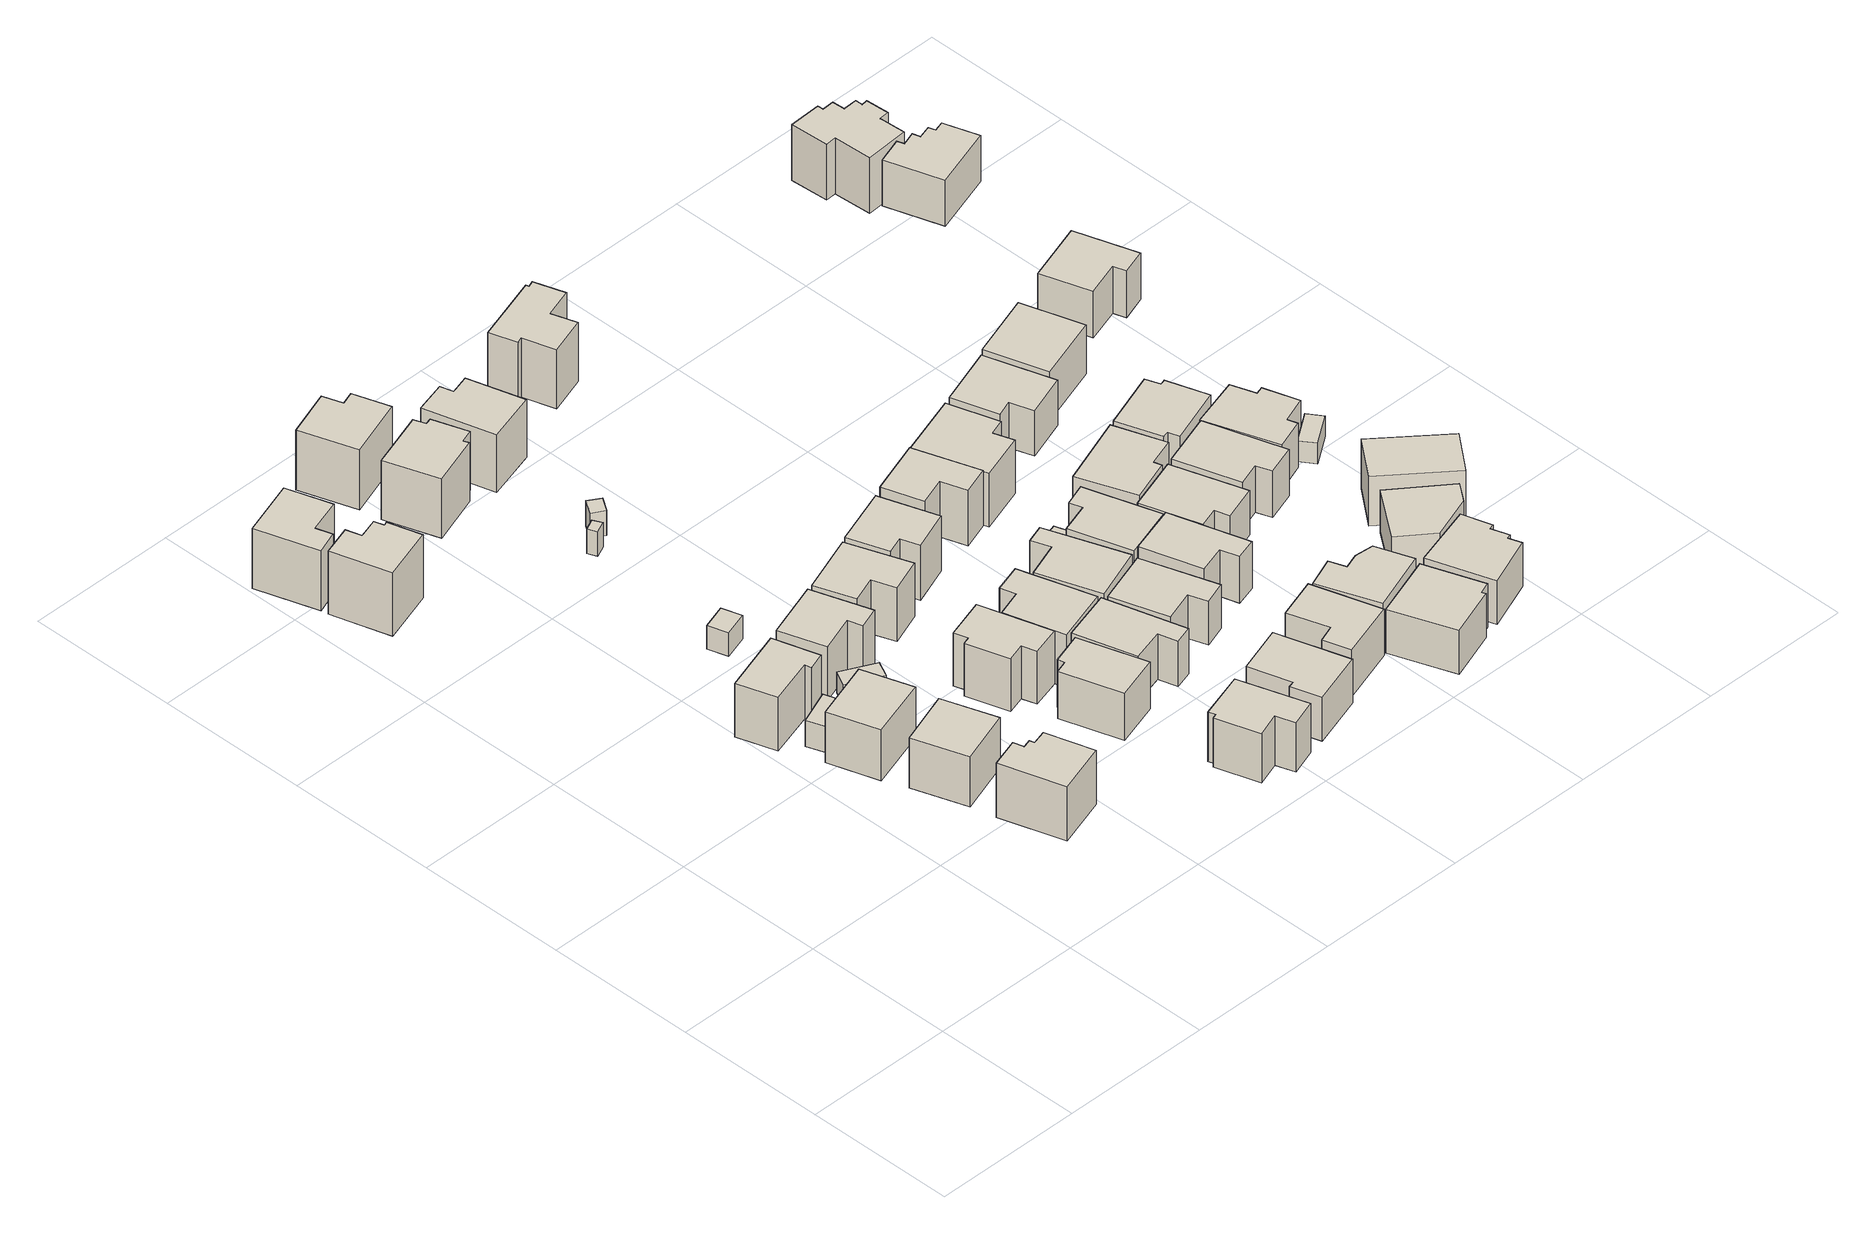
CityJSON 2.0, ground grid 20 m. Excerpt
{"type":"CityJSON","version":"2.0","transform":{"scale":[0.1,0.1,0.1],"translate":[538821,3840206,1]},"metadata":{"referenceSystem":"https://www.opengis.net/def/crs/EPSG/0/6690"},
"CityObjects":{
"building1":{"type":"Building","attributes":{"class":"3001","measuredHeight":8.5,"BuildingDetailAttribute.specifiedBuildingCoverageRate":0.8,"BuildingDetailAttribute.surveyYear":2017,"BuildingTsunamiRiskAttribute.description":"1","BuildingTsunamiRiskAttribute.rank":"2","BuildingTsunamiRiskAttribute.depth":0.81,"BuildingHighTideRiskAttribute.description":"1","BuildingHighTideRiskAttribute.rank":"3","BuildingHighTideRiskAttribute.depth":3.59,"BuildingIDAttribute.prefecture":"27","BuildingIDAttribute.city":"27113"},"geometry":[{"type":"Solid","lod":"1","boundaries":[[[[0,1,2,3,4,5]],[[4,6,7,5]],[[3,8,6,4]],[[2,9,8,3]],[[1,10,9,2]],[[0,11,10,1]],[[5,7,11,0]],[[6,8,9,10,11,7]]]]}]},
"building2":{"type":"Building","attributes":{"class":"3001","measuredHeight":9.1,"BuildingDetailAttribute.specifiedBuildingCoverageRate":0.8,"BuildingDetailAttribute.surveyYear":2017,"BuildingTsunamiRiskAttribute.description":"1","BuildingTsunamiRiskAttribute.rank":"2","BuildingTsunamiRiskAttribute.depth":1.08,"BuildingHighTideRiskAttribute.description":"1","BuildingHighTideRiskAttribute.rank":"3","BuildingHighTideRiskAttribute.depth":3.86,"BuildingIDAttribute.prefecture":"27","BuildingIDAttribute.city":"27113"},"geometry":[{"type":"Solid","lod":"1","boundaries":[[[[12,13,14,15,16,17,18,19]],[[18,20,21,19]],[[17,22,20,18]],[[16,23,22,17]],[[15,24,23,16]],[[14,25,24,15]],[[13,26,25,14]],[[12,27,26,13]],[[19,21,27,12]],[[20,22,23,24,25,26,27,21]]]]}]},
"building3":{"type":"Building","attributes":{"class":"3003","measuredHeight":3.7,"BuildingDetailAttribute.specifiedBuildingCoverageRate":0.8,"BuildingDetailAttribute.surveyYear":2017,"BuildingTsunamiRiskAttribute.description":"1","BuildingTsunamiRiskAttribute.rank":"1","BuildingTsunamiRiskAttribute.depth":0.1,"BuildingHighTideRiskAttribute.description":"1","BuildingHighTideRiskAttribute.rank":"2","BuildingHighTideRiskAttribute.depth":2.4,"BuildingIDAttribute.prefecture":"27","BuildingIDAttribute.city":"27113"},"geometry":[{"type":"Solid","lod":"1","boundaries":[[[[28,29,30,31]],[[30,32,33,31]],[[29,34,32,30]],[[28,35,34,29]],[[31,33,35,28]],[[32,34,35,33]]]]}]},
"building4":{"type":"Building","attributes":{"class":"3001","measuredHeight":7.7,"BuildingDetailAttribute.specifiedBuildingCoverageRate":0.8,"BuildingDetailAttribute.surveyYear":2017,"BuildingTsunamiRiskAttribute.description":"1","BuildingTsunamiRiskAttribute.rank":"1","BuildingTsunamiRiskAttribute.depth":0.29,"BuildingHighTideRiskAttribute.description":"1","BuildingHighTideRiskAttribute.rank":"3","BuildingHighTideRiskAttribute.depth":3.07,"BuildingIDAttribute.prefecture":"27","BuildingIDAttribute.city":"27113"},"geometry":[{"type":"Solid","lod":"1","boundaries":[[[[36,37,38,39,40,41]],[[40,42,43,41]],[[39,44,42,40]],[[38,45,44,39]],[[37,46,45,38]],[[36,47,46,37]],[[41,43,47,36]],[[42,44,45,46,47,43]]]]}]},
"building5":{"type":"Building","attributes":{"class":"3001","measuredHeight":7.9,"BuildingDetailAttribute.specifiedBuildingCoverageRate":0.8,"BuildingDetailAttribute.surveyYear":2017,"BuildingTsunamiRiskAttribute.description":"1","BuildingTsunamiRiskAttribute.rank":"1","BuildingTsunamiRiskAttribute.depth":0.04,"BuildingHighTideRiskAttribute.description":"1","BuildingHighTideRiskAttribute.rank":"2","BuildingHighTideRiskAttribute.depth":2.84,"BuildingIDAttribute.prefecture":"27","BuildingIDAttribute.city":"27113"},"geometry":[{"type":"Solid","lod":"1","boundaries":[[[[48,49,50,51,52,53,54,55]],[[54,56,57,55]],[[53,58,56,54]],[[52,59,58,53]],[[51,60,59,52]],[[50,61,60,51]],[[49,62,61,50]],[[48,63,62,49]],[[55,57,63,48]],[[56,58,59,60,61,62,63,57]]]]}]},
"building6":{"type":"Building","attributes":{"class":"3001","measuredHeight":7.4,"BuildingDetailAttribute.specifiedBuildingCoverageRate":0.8,"BuildingDetailAttribute.surveyYear":2017,"BuildingTsunamiRiskAttribute.description":"1","BuildingTsunamiRiskAttribute.rank":"1","BuildingTsunamiRiskAttribute.depth":0.1,"BuildingHighTideRiskAttribute.description":"1","BuildingHighTideRiskAttribute.rank":"2","BuildingHighTideRiskAttribute.depth":2.4,"BuildingIDAttribute.prefecture":"27","BuildingIDAttribute.city":"27113"},"geometry":[{"type":"Solid","lod":"1","boundaries":[[[[64,65,66,67]],[[66,68,69,67]],[[65,70,68,66]],[[64,71,70,65]],[[67,69,71,64]],[[68,70,71,69]]]]}]},
"building7":{"type":"Building","attributes":{"class":"3001","measuredHeight":7.2,"BuildingDetailAttribute.specifiedBuildingCoverageRate":0.8,"BuildingDetailAttribute.surveyYear":2017,"BuildingTsunamiRiskAttribute.description":"1","BuildingTsunamiRiskAttribute.rank":"1","BuildingTsunamiRiskAttribute.depth":0.04,"BuildingHighTideRiskAttribute.description":"1","BuildingHighTideRiskAttribute.rank":"2","BuildingHighTideRiskAttribute.depth":2.35,"BuildingIDAttribute.prefecture":"27","BuildingIDAttribute.city":"27113"},"geometry":[{"type":"Solid","lod":"1","boundaries":[[[[72,73,74,75]],[[74,76,77,75]],[[73,78,76,74]],[[72,79,78,73]],[[75,77,79,72]],[[76,78,79,77]]]]}]},
"building8":{"type":"Building","attributes":{"class":"3003","BuildingDetailAttribute.specifiedBuildingCoverageRate":0.8,"BuildingDetailAttribute.surveyYear":2017,"BuildingHighTideRiskAttribute.description":"1","BuildingHighTideRiskAttribute.rank":"2","BuildingHighTideRiskAttribute.depth":2.4,"BuildingIDAttribute.prefecture":"27","BuildingIDAttribute.city":"27113"},"geometry":[{"type":"Solid","lod":"1","boundaries":[[[[80,81,82,83]],[[82,84,85,83]],[[81,86,84,82]],[[80,87,86,81]],[[83,85,87,80]],[[84,86,87,85]]]]}]},
"building9":{"type":"Building","attributes":{"class":"3001","measuredHeight":3.4,"BuildingDetailAttribute.specifiedBuildingCoverageRate":0.8,"BuildingDetailAttribute.surveyYear":2017,"BuildingTsunamiRiskAttribute.description":"1","BuildingTsunamiRiskAttribute.rank":"1","BuildingTsunamiRiskAttribute.depth":0.37,"BuildingHighTideRiskAttribute.description":"1","BuildingHighTideRiskAttribute.rank":"3","BuildingHighTideRiskAttribute.depth":3.14,"BuildingIDAttribute.prefecture":"27","BuildingIDAttribute.city":"27113"},"geometry":[{"type":"Solid","lod":"1","boundaries":[[[[88,89,90,91]],[[90,92,93,91]],[[89,94,92,90]],[[88,95,94,89]],[[91,93,95,88]],[[92,94,95,93]]]]}]},
"building10":{"type":"Building","attributes":{"class":"3001","measuredHeight":7.7,"BuildingDetailAttribute.specifiedBuildingCoverageRate":0.8,"BuildingDetailAttribute.surveyYear":2017,"BuildingHighTideRiskAttribute.description":"1","BuildingHighTideRiskAttribute.rank":"2","BuildingHighTideRiskAttribute.depth":2.75,"BuildingIDAttribute.prefecture":"27","BuildingIDAttribute.city":"27113"},"geometry":[{"type":"Solid","lod":"1","boundaries":[[[[96,97,98,99,100,101]],[[100,102,103,101]],[[99,104,102,100]],[[98,105,104,99]],[[97,106,105,98]],[[96,107,106,97]],[[101,103,107,96]],[[102,104,105,106,107,103]]]]}]},
"building11":{"type":"Building","attributes":{"class":"3001","measuredHeight":8.5,"BuildingDetailAttribute.specifiedBuildingCoverageRate":0.8,"BuildingDetailAttribute.surveyYear":2017,"BuildingTsunamiRiskAttribute.description":"1","BuildingTsunamiRiskAttribute.rank":"1","BuildingTsunamiRiskAttribute.depth":0.48,"BuildingHighTideRiskAttribute.description":"1","BuildingHighTideRiskAttribute.rank":"3","BuildingHighTideRiskAttribute.depth":3.25,"BuildingIDAttribute.prefecture":"27","BuildingIDAttribute.city":"27113"},"geometry":[{"type":"Solid","lod":"1","boundaries":[[[[108,109,110,111,112,113,114,115]],[[114,116,117,115]],[[113,118,116,114]],[[112,119,118,113]],[[111,120,119,112]],[[110,121,120,111]],[[109,122,121,110]],[[108,123,122,109]],[[115,117,123,108]],[[116,118,119,120,121,122,123,117]]]]}]},
"building12":{"type":"Building","attributes":{"class":"3001","measuredHeight":8.6,"BuildingDetailAttribute.specifiedBuildingCoverageRate":0.8,"BuildingDetailAttribute.surveyYear":2017,"BuildingTsunamiRiskAttribute.description":"1","BuildingTsunamiRiskAttribute.rank":"2","BuildingTsunamiRiskAttribute.depth":0.52,"BuildingHighTideRiskAttribute.description":"1","BuildingHighTideRiskAttribute.rank":"3","BuildingHighTideRiskAttribute.depth":3.29,"BuildingIDAttribute.prefecture":"27","BuildingIDAttribute.city":"27113"},"geometry":[{"type":"Solid","lod":"1","boundaries":[[[[124,125,126,127,128,129]],[[128,130,131,129]],[[127,132,130,128]],[[126,133,132,127]],[[125,134,133,126]],[[124,135,134,125]],[[129,131,135,124]],[[130,132,133,134,135,131]]]]}]},
"building13":{"type":"Building","attributes":{"class":"3001","measuredHeight":7.6,"BuildingDetailAttribute.specifiedBuildingCoverageRate":0.8,"BuildingDetailAttribute.surveyYear":2017,"BuildingHighTideRiskAttribute.description":"1","BuildingHighTideRiskAttribute.rank":"2","BuildingHighTideRiskAttribute.depth":2.69,"BuildingIDAttribute.prefecture":"27","BuildingIDAttribute.city":"27113"},"geometry":[{"type":"Solid","lod":"1","boundaries":[[[[136,137,138,139,140,141,142,143]],[[142,144,145,143]],[[141,146,144,142]],[[140,147,146,141]],[[139,148,147,140]],[[138,149,148,139]],[[137,150,149,138]],[[136,151,150,137]],[[143,145,151,136]],[[144,146,147,148,149,150,151,145]]]]}]},
"building14":{"type":"Building","attributes":{"class":"3001","measuredHeight":3.5,"BuildingDetailAttribute.specifiedBuildingCoverageRate":0.8,"BuildingDetailAttribute.surveyYear":2017,"BuildingTsunamiRiskAttribute.description":"1","BuildingTsunamiRiskAttribute.rank":"2","BuildingTsunamiRiskAttribute.depth":0.75,"BuildingHighTideRiskAttribute.description":"1","BuildingHighTideRiskAttribute.rank":"3","BuildingHighTideRiskAttribute.depth":3.52,"BuildingIDAttribute.prefecture":"27","BuildingIDAttribute.city":"27113"},"geometry":[{"type":"Solid","lod":"1","boundaries":[[[[152,153,154,155]],[[154,156,157,155]],[[153,158,156,154]],[[152,159,158,153]],[[155,157,159,152]],[[156,158,159,157]]]]}]},
"building15":{"type":"Building","attributes":{"class":"3001","measuredHeight":6.8,"BuildingDetailAttribute.specifiedBuildingCoverageRate":0.8,"BuildingDetailAttribute.surveyYear":2017,"BuildingTsunamiRiskAttribute.description":"1","BuildingTsunamiRiskAttribute.rank":"1","BuildingTsunamiRiskAttribute.depth":0.03,"BuildingHighTideRiskAttribute.description":"1","BuildingHighTideRiskAttribute.rank":"2","BuildingHighTideRiskAttribute.depth":2.84,"BuildingIDAttribute.prefecture":"27","BuildingIDAttribute.city":"27113"},"geometry":[{"type":"Solid","lod":"1","boundaries":[[[[160,161,162,163,164,165]],[[164,166,167,165]],[[163,168,166,164]],[[162,169,168,163]],[[161,170,169,162]],[[160,171,170,161]],[[165,167,171,160]],[[166,168,169,170,171,167]]]]}]},
"building16":{"type":"Building","attributes":{"class":"3001","measuredHeight":7.1,"BuildingDetailAttribute.specifiedBuildingCoverageRate":0.8,"BuildingDetailAttribute.surveyYear":2017,"BuildingTsunamiRiskAttribute.description":"1","BuildingTsunamiRiskAttribute.rank":"1","BuildingTsunamiRiskAttribute.depth":0.45,"BuildingHighTideRiskAttribute.description":"1","BuildingHighTideRiskAttribute.rank":"3","BuildingHighTideRiskAttribute.depth":3.26,"BuildingIDAttribute.prefecture":"27","BuildingIDAttribute.city":"27113"},"geometry":[{"type":"Solid","lod":"1","boundaries":[[[[172,173,174,175,176,177,178,179]],[[178,180,181,179]],[[177,182,180,178]],[[176,183,182,177]],[[175,184,183,176]],[[174,185,184,175]],[[173,186,185,174]],[[172,187,186,173]],[[179,181,187,172]],[[180,182,183,184,185,186,187,181]]]]}]},
"building17":{"type":"Building","attributes":{"class":"3001","measuredHeight":7.7,"BuildingDetailAttribute.specifiedBuildingCoverageRate":0.8,"BuildingDetailAttribute.surveyYear":2017,"BuildingTsunamiRiskAttribute.description":"1","BuildingTsunamiRiskAttribute.rank":"1","BuildingTsunamiRiskAttribute.depth":0.19,"BuildingHighTideRiskAttribute.description":"1","BuildingHighTideRiskAttribute.rank":"2","BuildingHighTideRiskAttribute.depth":2.67,"BuildingIDAttribute.prefecture":"27","BuildingIDAttribute.city":"27113"},"geometry":[{"type":"Solid","lod":"1","boundaries":[[[[188,189,190,191,192,193]],[[192,194,195,193]],[[191,196,194,192]],[[190,197,196,191]],[[189,198,197,190]],[[188,199,198,189]],[[193,195,199,188]],[[194,196,197,198,199,195]]]]}]},
"building18":{"type":"Building","attributes":{"class":"3001","measuredHeight":3.6,"BuildingDetailAttribute.specifiedBuildingCoverageRate":0.8,"BuildingDetailAttribute.surveyYear":2017,"BuildingTsunamiRiskAttribute.description":"1","BuildingTsunamiRiskAttribute.rank":"1","BuildingTsunamiRiskAttribute.depth":0.44,"BuildingHighTideRiskAttribute.description":"1","BuildingHighTideRiskAttribute.rank":"3","BuildingHighTideRiskAttribute.depth":3.21,"BuildingIDAttribute.prefecture":"27","BuildingIDAttribute.city":"27113"},"geometry":[{"type":"Solid","lod":"1","boundaries":[[[[200,201,202,203]],[[202,204,205,203]],[[201,206,204,202]],[[200,207,206,201]],[[203,205,207,200]],[[204,206,207,205]]]]}]},
"building19":{"type":"Building","attributes":{"class":"3001","measuredHeight":8.3,"BuildingDetailAttribute.specifiedBuildingCoverageRate":0.8,"BuildingDetailAttribute.surveyYear":2017,"BuildingTsunamiRiskAttribute.description":"1","BuildingTsunamiRiskAttribute.rank":"1","BuildingTsunamiRiskAttribute.depth":0.12,"BuildingHighTideRiskAttribute.description":"1","BuildingHighTideRiskAttribute.rank":"2","BuildingHighTideRiskAttribute.depth":2.89,"BuildingIDAttribute.prefecture":"27","BuildingIDAttribute.city":"27113"},"geometry":[{"type":"Solid","lod":"1","boundaries":[[[[208,209,210,211,212,213]],[[212,214,215,213]],[[211,216,214,212]],[[210,217,216,211]],[[209,218,217,210]],[[208,219,218,209]],[[213,215,219,208]],[[214,216,217,218,219,215]]]]}]},
"building20":{"type":"Building","attributes":{"class":"3001","measuredHeight":7.6,"BuildingDetailAttribute.specifiedBuildingCoverageRate":0.8,"BuildingDetailAttribute.surveyYear":2017,"BuildingTsunamiRiskAttribute.description":"1","BuildingTsunamiRiskAttribute.rank":"1","BuildingTsunamiRiskAttribute.depth":0.34,"BuildingHighTideRiskAttribute.description":"1","BuildingHighTideRiskAttribute.rank":"2","BuildingHighTideRiskAttribute.depth":2.69,"BuildingIDAttribute.prefecture":"27","BuildingIDAttribute.city":"27113"},"geometry":[{"type":"Solid","lod":"1","boundaries":[[[[220,221,222,223,224,225]],[[224,226,227,225]],[[223,228,226,224]],[[222,229,228,223]],[[221,230,229,222]],[[220,231,230,221]],[[225,227,231,220]],[[226,228,229,230,231,227]]]]}]},
"building21":{"type":"Building","attributes":{"class":"3001","measuredHeight":6.6,"BuildingDetailAttribute.specifiedBuildingCoverageRate":0.8,"BuildingDetailAttribute.surveyYear":2017,"BuildingTsunamiRiskAttribute.description":"1","BuildingTsunamiRiskAttribute.rank":"1","BuildingTsunamiRiskAttribute.depth":0.34,"BuildingHighTideRiskAttribute.description":"1","BuildingHighTideRiskAttribute.rank":"3","BuildingHighTideRiskAttribute.depth":3.15,"BuildingIDAttribute.prefecture":"27","BuildingIDAttribute.city":"27113"},"geometry":[{"type":"Solid","lod":"1","boundaries":[[[[232,233,234,235,236,237]],[[236,238,239,237]],[[235,240,238,236]],[[234,241,240,235]],[[233,242,241,234]],[[232,243,242,233]],[[237,239,243,232]],[[238,240,241,242,243,239]]]]}]},
"building22":{"type":"Building","attributes":{"class":"3001","measuredHeight":8,"BuildingDetailAttribute.specifiedBuildingCoverageRate":0.8,"BuildingDetailAttribute.surveyYear":2017,"BuildingTsunamiRiskAttribute.description":"1","BuildingTsunamiRiskAttribute.rank":"1","BuildingTsunamiRiskAttribute.depth":0.42,"BuildingHighTideRiskAttribute.description":"1","BuildingHighTideRiskAttribute.rank":"3","BuildingHighTideRiskAttribute.depth":3.19,"BuildingIDAttribute.prefecture":"27","BuildingIDAttribute.city":"27113"},"geometry":[{"type":"Solid","lod":"1","boundaries":[[[[244,245,246,247,248,249]],[[248,250,251,249]],[[247,252,250,248]],[[246,253,252,247]],[[245,254,253,246]],[[244,255,254,245]],[[249,251,255,244]],[[250,252,253,254,255,251]]]]}]},
"building23":{"type":"Building","attributes":{"class":"3001","measuredHeight":6.4,"BuildingDetailAttribute.specifiedBuildingCoverageRate":0.8,"BuildingDetailAttribute.surveyYear":2017,"BuildingTsunamiRiskAttribute.description":"1","BuildingTsunamiRiskAttribute.rank":"1","BuildingTsunamiRiskAttribute.depth":0.48,"BuildingHighTideRiskAttribute.description":"1","BuildingHighTideRiskAttribute.rank":"3","BuildingHighTideRiskAttribute.depth":3.29,"BuildingIDAttribute.prefecture":"27","BuildingIDAttribute.city":"27113"},"geometry":[{"type":"Solid","lod":"1","boundaries":[[[[256,257,258,259,260,261]],[[260,262,263,261]],[[259,264,262,260]],[[258,265,264,259]],[[257,266,265,258]],[[256,267,266,257]],[[261,263,267,256]],[[262,264,265,266,267,263]]]]}]},
"building24":{"type":"Building","attributes":{"class":"3001","measuredHeight":6.7,"BuildingDetailAttribute.specifiedBuildingCoverageRate":0.8,"BuildingDetailAttribute.surveyYear":2017,"BuildingTsunamiRiskAttribute.description":"1","BuildingTsunamiRiskAttribute.rank":"1","BuildingTsunamiRiskAttribute.depth":0.39,"BuildingHighTideRiskAttribute.description":"1","BuildingHighTideRiskAttribute.rank":"3","BuildingHighTideRiskAttribute.depth":3.19,"BuildingIDAttribute.prefecture":"27","BuildingIDAttribute.city":"27113"},"geometry":[{"type":"Solid","lod":"1","boundaries":[[[[268,269,270,271,272,273]],[[272,274,275,273]],[[271,276,274,272]],[[270,277,276,271]],[[269,278,277,270]],[[268,279,278,269]],[[273,275,279,268]],[[274,276,277,278,279,275]]]]}]},
"building25":{"type":"Building","attributes":{"class":"3001","measuredHeight":6.3,"BuildingDetailAttribute.specifiedBuildingCoverageRate":0.8,"BuildingDetailAttribute.surveyYear":2017,"BuildingTsunamiRiskAttribute.description":"1","BuildingTsunamiRiskAttribute.rank":"1","BuildingTsunamiRiskAttribute.depth":0.34,"BuildingHighTideRiskAttribute.description":"1","BuildingHighTideRiskAttribute.rank":"3","BuildingHighTideRiskAttribute.depth":3.15,"BuildingIDAttribute.prefecture":"27","BuildingIDAttribute.city":"27113"},"geometry":[{"type":"Solid","lod":"1","boundaries":[[[[280,281,282,283,284,285]],[[284,286,287,285]],[[283,288,286,284]],[[282,289,288,283]],[[281,290,289,282]],[[280,291,290,281]],[[285,287,291,280]],[[286,288,289,290,291,287]]]]}]},
"building26":{"type":"Building","attributes":{"class":"3001","measuredHeight":8,"BuildingDetailAttribute.specifiedBuildingCoverageRate":0.8,"BuildingDetailAttribute.surveyYear":2017,"BuildingTsunamiRiskAttribute.description":"1","BuildingTsunamiRiskAttribute.rank":"1","BuildingTsunamiRiskAttribute.depth":0.39,"BuildingHighTideRiskAttribute.description":"1","BuildingHighTideRiskAttribute.rank":"3","BuildingHighTideRiskAttribute.depth":3.16,"BuildingIDAttribute.prefecture":"27","BuildingIDAttribute.city":"27113"},"geometry":[{"type":"Solid","lod":"1","boundaries":[[[[292,293,294,295,296,297]],[[296,298,299,297]],[[295,300,298,296]],[[294,301,300,295]],[[293,302,301,294]],[[292,303,302,293]],[[297,299,303,292]],[[298,300,301,302,303,299]]]]}]},
"building27":{"type":"Building","attributes":{"class":"3001","measuredHeight":6.6,"BuildingDetailAttribute.specifiedBuildingCoverageRate":0.8,"BuildingDetailAttribute.surveyYear":2017,"BuildingTsunamiRiskAttribute.description":"1","BuildingTsunamiRiskAttribute.rank":"1","BuildingTsunamiRiskAttribute.depth":0.31,"BuildingHighTideRiskAttribute.description":"1","BuildingHighTideRiskAttribute.rank":"3","BuildingHighTideRiskAttribute.depth":3.12,"BuildingIDAttribute.prefecture":"27","BuildingIDAttribute.city":"27113"},"geometry":[{"type":"Solid","lod":"1","boundaries":[[[[304,305,306,307,308,309]],[[308,310,311,309]],[[307,312,310,308]],[[306,313,312,307]],[[305,314,313,306]],[[304,315,314,305]],[[309,311,315,304]],[[310,312,313,314,315,311]]]]}]},
"building28":{"type":"Building","attributes":{"class":"3003","BuildingDetailAttribute.specifiedBuildingCoverageRate":0.8,"BuildingDetailAttribute.surveyYear":2017,"BuildingTsunamiRiskAttribute.description":"1","BuildingTsunamiRiskAttribute.rank":"1","BuildingTsunamiRiskAttribute.depth":0.39,"BuildingHighTideRiskAttribute.description":"1","BuildingHighTideRiskAttribute.rank":"3","BuildingHighTideRiskAttribute.depth":3.19,"BuildingIDAttribute.prefecture":"27","BuildingIDAttribute.city":"27113"},"geometry":[{"type":"Solid","lod":"1","boundaries":[[[[316,317,318,319]],[[318,320,321,319]],[[317,322,320,318]],[[316,323,322,317]],[[319,321,323,316]],[[320,322,323,321]]]]}]},
"building29":{"type":"Building","attributes":{"class":"3001","measuredHeight":8.4,"BuildingDetailAttribute.specifiedBuildingCoverageRate":0.8,"BuildingDetailAttribute.surveyYear":2017,"BuildingTsunamiRiskAttribute.description":"1","BuildingTsunamiRiskAttribute.rank":"1","BuildingTsunamiRiskAttribute.depth":0.35,"BuildingHighTideRiskAttribute.description":"1","BuildingHighTideRiskAttribute.rank":"3","BuildingHighTideRiskAttribute.depth":3.12,"BuildingIDAttribute.prefecture":"27","BuildingIDAttribute.city":"27113"},"geometry":[{"type":"Solid","lod":"1","boundaries":[[[[324,325,326,327,328,329,330,331,332,333]],[[332,334,335,333]],[[331,336,334,332]],[[330,337,336,331]],[[329,338,337,330]],[[328,339,338,329]],[[327,340,339,328]],[[326,341,340,327]],[[325,342,341,326]],[[324,343,342,325]],[[333,335,343,324]],[[334,336,337,338,339,340,341,342,343,335]]]]}]},
"building30":{"type":"Building","attributes":{"class":"3001","measuredHeight":6.4,"BuildingDetailAttribute.specifiedBuildingCoverageRate":0.8,"BuildingDetailAttribute.surveyYear":2017,"BuildingTsunamiRiskAttribute.description":"1","BuildingTsunamiRiskAttribute.rank":"1","BuildingTsunamiRiskAttribute.depth":0.17,"BuildingHighTideRiskAttribute.description":"1","BuildingHighTideRiskAttribute.rank":"2","BuildingHighTideRiskAttribute.depth":2.97,"BuildingIDAttribute.prefecture":"27","BuildingIDAttribute.city":"27113"},"geometry":[{"type":"Solid","lod":"1","boundaries":[[[[344,345,346,347,348,349]],[[348,350,351,349]],[[347,352,350,348]],[[346,353,352,347]],[[345,354,353,346]],[[344,355,354,345]],[[349,351,355,344]],[[350,352,353,354,355,351]]]]}]},
"building31":{"type":"Building","attributes":{"class":"3001","measuredHeight":6.7,"BuildingDetailAttribute.specifiedBuildingCoverageRate":0.8,"BuildingDetailAttribute.surveyYear":2017,"BuildingTsunamiRiskAttribute.description":"1","BuildingTsunamiRiskAttribute.rank":"1","BuildingTsunamiRiskAttribute.depth":0.2,"BuildingHighTideRiskAttribute.description":"1","BuildingHighTideRiskAttribute.rank":"3","BuildingHighTideRiskAttribute.depth":3.01,"BuildingIDAttribute.prefecture":"27","BuildingIDAttribute.city":"27113"},"geometry":[{"type":"Solid","lod":"1","boundaries":[[[[356,357,358,359,360,361]],[[360,362,363,361]],[[359,364,362,360]],[[358,365,364,359]],[[357,366,365,358]],[[356,367,366,357]],[[361,363,367,356]],[[362,364,365,366,367,363]]]]}]},
"building32":{"type":"Building","attributes":{"計測周辺長":36.77,"1/2500図郭":24,"区名":"西淀川区","町丁目名称":"中島１丁目","街区番号":18,"class":"3001","usage":"411","measuredHeight":7.6,"storeysAboveGround":2,"BuildingDetailAttribute.buildingRoofEdgeArea":77.96,"BuildingDetailAttribute.buildingStructureType":"601","BuildingDetailAttribute.buildingStructureOrgType":"1","BuildingDetailAttribute.detailedUsage":"1110","BuildingDetailAttribute.specifiedBuildingCoverageRate":0.8,"BuildingDetailAttribute.surveyYear":2017,"BuildingTsunamiRiskAttribute.description":"1","BuildingTsunamiRiskAttribute.rank":"1","BuildingTsunamiRiskAttribute.depth":0.2,"BuildingHighTideRiskAttribute.description":"1","BuildingHighTideRiskAttribute.rank":"2","BuildingHighTideRiskAttribute.depth":2.97,"BuildingIDAttribute.prefecture":"27","BuildingIDAttribute.city":"27113"},"geometry":[{"type":"Solid","lod":"1","boundaries":[[[[368,369,370,371,372,373]],[[372,374,375,373]],[[371,376,374,372]],[[370,377,376,371]],[[369,378,377,370]],[[368,379,378,369]],[[373,375,379,368]],[[374,376,377,378,379,375]]]]}]},
"building33":{"type":"Building","attributes":{"計測周辺長":33.22,"1/2500図郭":24,"区名":"西淀川区","町丁目名称":"中島１丁目","街区番号":18,"class":"3001","usage":"411","measuredHeight":6.8,"storeysAboveGround":2,"BuildingDetailAttribute.buildingRoofEdgeArea":61.31,"BuildingDetailAttribute.buildingStructureType":"601","BuildingDetailAttribute.buildingStructureOrgType":"1","BuildingDetailAttribute.detailedUsage":"1110","BuildingDetailAttribute.specifiedBuildingCoverageRate":0.8,"BuildingDetailAttribute.surveyYear":2017,"BuildingTsunamiRiskAttribute.description":"1","BuildingTsunamiRiskAttribute.rank":"1","BuildingTsunamiRiskAttribute.depth":0.16,"BuildingHighTideRiskAttribute.description":"1","BuildingHighTideRiskAttribute.rank":"2","BuildingHighTideRiskAttribute.depth":2.98,"BuildingIDAttribute.prefecture":"27","BuildingIDAttribute.city":"27113"},"geometry":[{"type":"Solid","lod":"1","boundaries":[[[[380,381,382,383,384,385,386]],[[385,387,388,386]],[[384,389,387,385]],[[383,390,389,384]],[[382,391,390,383]],[[381,392,391,382]],[[380,393,392,381]],[[386,388,393,380]],[[387,389,390,391,392,393,388]]]]}]},
"building34":{"type":"Building","attributes":{"計測周辺長":34.8,"1/2500図郭":24,"区名":"西淀川区","町丁目名称":"中島１丁目","街区番号":18,"class":"3001","usage":"411","measuredHeight":6.3,"storeysAboveGround":2,"BuildingDetailAttribute.buildingRoofEdgeArea":74.81,"BuildingDetailAttribute.buildingStructureType":"601","BuildingDetailAttribute.buildingStructureOrgType":"1","BuildingDetailAttribute.detailedUsage":"1110","BuildingDetailAttribute.specifiedBuildingCoverageRate":0.8,"BuildingDetailAttribute.surveyYear":2017,"BuildingTsunamiRiskAttribute.description":"1","BuildingTsunamiRiskAttribute.rank":"1","BuildingTsunamiRiskAttribute.depth":0.16,"BuildingHighTideRiskAttribute.description":"1","BuildingHighTideRiskAttribute.rank":"2","BuildingHighTideRiskAttribute.depth":2.99,"BuildingIDAttribute.prefecture":"27","BuildingIDAttribute.city":"27113"},"geometry":[{"type":"Solid","lod":"1","boundaries":[[[[394,395,396,397,398,399]],[[398,400,401,399]],[[397,402,400,398]],[[396,403,402,397]],[[395,404,403,396]],[[394,405,404,395]],[[399,401,405,394]],[[400,402,403,404,405,401]]]]}]},
"building35":{"type":"Building","attributes":{"計測周辺長":35.01,"1/2500図郭":24,"区名":"西淀川区","町丁目名称":"中島１丁目","街区番号":18,"class":"3001","usage":"411","measuredHeight":6.4,"storeysAboveGround":2,"BuildingDetailAttribute.buildingRoofEdgeArea":69.69,"BuildingDetailAttribute.buildingStructureType":"601","BuildingDetailAttribute.buildingStructureOrgType":"1","BuildingDetailAttribute.detailedUsage":"1110","BuildingDetailAttribute.specifiedBuildingCoverageRate":0.8,"BuildingDetailAttribute.surveyYear":2017,"BuildingTsunamiRiskAttribute.description":"1","BuildingTsunamiRiskAttribute.rank":"1","BuildingTsunamiRiskAttribute.depth":0.06,"BuildingHighTideRiskAttribute.description":"1","BuildingHighTideRiskAttribute.rank":"2","BuildingHighTideRiskAttribute.depth":2.87,"BuildingIDAttribute.prefecture":"27","BuildingIDAttribute.city":"27113"},"geometry":[{"type":"Solid","lod":"1","boundaries":[[[[406,407,408,409,410,411]],[[410,412,413,411]],[[409,414,412,410]],[[408,415,414,409]],[[407,416,415,408]],[[406,417,416,407]],[[411,413,417,406]],[[412,414,415,416,417,413]]]]}]},
"building36":{"type":"Building","attributes":{"計測周辺長":35.57,"1/2500図郭":24,"区名":"西淀川区","町丁目名称":"中島１丁目","街区番号":18,"class":"3001","usage":"411","measuredHeight":6.5,"storeysAboveGround":2,"BuildingDetailAttribute.buildingRoofEdgeArea":74.64,"BuildingDetailAttribute.buildingStructureType":"601","BuildingDetailAttribute.buildingStructureOrgType":"1","BuildingDetailAttribute.detailedUsage":"1110","BuildingDetailAttribute.specifiedBuildingCoverageRate":0.8,"BuildingDetailAttribute.surveyYear":2017,"BuildingTsunamiRiskAttribute.description":"1","BuildingTsunamiRiskAttribute.rank":"1","BuildingTsunamiRiskAttribute.depth":0.09,"BuildingHighTideRiskAttribute.description":"1","BuildingHighTideRiskAttribute.rank":"2","BuildingHighTideRiskAttribute.depth":2.87,"BuildingIDAttribute.prefecture":"27","BuildingIDAttribute.city":"27113"},"geometry":[{"type":"Solid","lod":"1","boundaries":[[[[418,419,420,421,422,423]],[[422,424,425,423]],[[421,426,424,422]],[[420,427,426,421]],[[419,428,427,420]],[[418,429,428,419]],[[423,425,429,418]],[[424,426,427,428,429,425]]]]}]},
"building37":{"type":"Building","attributes":{"計測周辺長":34.25,"1/2500図郭":24,"区名":"西淀川区","町丁目名称":"中島１丁目","街区番号":18,"class":"3001","usage":"411","measuredHeight":6.3,"storeysAboveGround":2,"BuildingDetailAttribute.buildingRoofEdgeArea":68.7,"BuildingDetailAttribute.buildingStructureType":"601","BuildingDetailAttribute.buildingStructureOrgType":"1","BuildingDetailAttribute.detailedUsage":"1110","BuildingDetailAttribute.specifiedBuildingCoverageRate":0.8,"BuildingDetailAttribute.surveyYear":2017,"BuildingTsunamiRiskAttribute.description":"1","BuildingTsunamiRiskAttribute.rank":"1","BuildingTsunamiRiskAttribute.depth":0.08,"BuildingHighTideRiskAttribute.description":"1","BuildingHighTideRiskAttribute.rank":"2","BuildingHighTideRiskAttribute.depth":2.93,"BuildingIDAttribute.prefecture":"27","BuildingIDAttribute.city":"27113"},"geometry":[{"type":"Solid","lod":"1","boundaries":[[[[430,431,432,433,434,435,436,437]],[[436,438,439,437]],[[435,440,438,436]],[[434,441,440,435]],[[433,442,441,434]],[[432,443,442,433]],[[431,444,443,432]],[[430,445,444,431]],[[437,439,445,430]],[[438,440,441,442,443,444,445,439]]]]}]},
"building38":{"type":"Building","attributes":{"計測周辺長":35.68,"1/2500図郭":24,"区名":"西淀川区","町丁目名称":"中島１丁目","街区番号":18,"class":"3001","usage":"411","measuredHeight":6.5,"storeysAboveGround":2,"BuildingDetailAttribute.buildingRoofEdgeArea":71.84,"BuildingDetailAttribute.buildingStructureType":"601","BuildingDetailAttribute.buildingStructureOrgType":"1","BuildingDetailAttribute.detailedUsage":"1110","BuildingDetailAttribute.specifiedBuildingCoverageRate":0.8,"BuildingDetailAttribute.surveyYear":2017,"BuildingTsunamiRiskAttribute.description":"1","BuildingTsunamiRiskAttribute.rank":"1","BuildingTsunamiRiskAttribute.depth":0.21,"BuildingHighTideRiskAttribute.description":"1","BuildingHighTideRiskAttribute.rank":"2","BuildingHighTideRiskAttribute.depth":2.97,"BuildingIDAttribute.prefecture":"27","BuildingIDAttribute.city":"27113"},"geometry":[{"type":"Solid","lod":"1","boundaries":[[[[446,447,448,449,450,451]],[[450,452,453,451]],[[449,454,452,450]],[[448,455,454,449]],[[447,456,455,448]],[[446,457,456,447]],[[451,453,457,446]],[[452,454,455,456,457,453]]]]}]},
"building39":{"type":"Building","attributes":{"計測周辺長":36.47,"1/2500図郭":24,"区名":"西淀川区","町丁目名称":"中島１丁目","街区番号":18,"class":"3001","usage":"411","measuredHeight":6.7,"storeysAboveGround":2,"BuildingDetailAttribute.buildingRoofEdgeArea":73.53,"BuildingDetailAttribute.buildingStructureType":"601","BuildingDetailAttribute.buildingStructureOrgType":"1","BuildingDetailAttribute.detailedUsage":"1110","BuildingDetailAttribute.specifiedBuildingCoverageRate":0.8,"BuildingDetailAttribute.surveyYear":2017,"BuildingTsunamiRiskAttribute.description":"1","BuildingTsunamiRiskAttribute.rank":"1","BuildingTsunamiRiskAttribute.depth":0.06,"BuildingHighTideRiskAttribute.description":"1","BuildingHighTideRiskAttribute.rank":"2","BuildingHighTideRiskAttribute.depth":2.87,"BuildingIDAttribute.prefecture":"27","BuildingIDAttribute.city":"27113"},"geometry":[{"type":"Solid","lod":"1","boundaries":[[[[458,459,460,461,462,463]],[[462,464,465,463]],[[461,466,464,462]],[[460,467,466,461]],[[459,468,467,460]],[[458,469,468,459]],[[463,465,469,458]],[[464,466,467,468,469,465]]]]}]},
"building40":{"type":"Building","attributes":{"計測周辺長":31.24,"1/2500図郭":24,"区名":"西淀川区","町丁目名称":"中島１丁目","街区番号":18,"class":"3001","usage":"411","measuredHeight":6.1,"storeysAboveGround":2,"BuildingDetailAttribute.buildingRoofEdgeArea":61.95,"BuildingDetailAttribute.buildingStructureType":"601","BuildingDetailAttribute.buildingStructureOrgType":"1","BuildingDetailAttribute.detailedUsage":"1110","BuildingDetailAttribute.specifiedBuildingCoverageRate":0.8,"BuildingDetailAttribute.surveyYear":2017,"BuildingTsunamiRiskAttribute.description":"1","BuildingTsunamiRiskAttribute.rank":"1","BuildingTsunamiRiskAttribute.depth":0.01,"BuildingHighTideRiskAttribute.description":"1","BuildingHighTideRiskAttribute.rank":"2","BuildingHighTideRiskAttribute.depth":2.83,"BuildingIDAttribute.prefecture":"27","BuildingIDAttribute.city":"27113"},"geometry":[{"type":"Solid","lod":"1","boundaries":[[[[470,471,472,473,474]],[[473,475,476,474]],[[472,477,475,473]],[[471,478,477,472]],[[470,479,478,471]],[[474,476,479,470]],[[475,477,478,479,476]]]]}]},
"building41":{"type":"Building","attributes":{"計測周辺長":32.98,"1/2500図郭":24,"区名":"西淀川区","町丁目名称":"中島１丁目","街区番号":18,"class":"3001","usage":"411","measuredHeight":6.4,"storeysAboveGround":2,"BuildingDetailAttribute.buildingRoofEdgeArea":64.83,"BuildingDetailAttribute.buildingStructureType":"601","BuildingDetailAttribute.buildingStructureOrgType":"1","BuildingDetailAttribute.detailedUsage":"1110","BuildingDetailAttribute.specifiedBuildingCoverageRate":0.8,"BuildingDetailAttribute.surveyYear":2017,"BuildingTsunamiRiskAttribute.description":"1","BuildingTsunamiRiskAttribute.rank":"1","BuildingTsunamiRiskAttribute.depth":0.03,"BuildingHighTideRiskAttribute.description":"1","BuildingHighTideRiskAttribute.rank":"2","BuildingHighTideRiskAttribute.depth":2.8,"BuildingIDAttribute.prefecture":"27","BuildingIDAttribute.city":"27113"},"geometry":[{"type":"Solid","lod":"1","boundaries":[[[[480,481,482,483,484,485,486,487]],[[486,488,489,487]],[[485,490,488,486]],[[484,491,490,485]],[[483,492,491,484]],[[482,493,492,483]],[[481,494,493,482]],[[480,495,494,481]],[[487,489,495,480]],[[488,490,491,492,493,494,495,489]]]]}]},
"building42":{"type":"Building","attributes":{"計測周辺長":35.33,"1/2500図郭":24,"区名":"西淀川区","町丁目名称":"中島１丁目","街区番号":18,"class":"3001","usage":"411","measuredHeight":7.1,"storeysAboveGround":2,"BuildingDetailAttribute.buildingRoofEdgeArea":77.99,"BuildingDetailAttribute.buildingStructureType":"601","BuildingDetailAttribute.buildingStructureOrgType":"1","BuildingDetailAttribute.detailedUsage":"1110","BuildingDetailAttribute.specifiedBuildingCoverageRate":0.8,"BuildingDetailAttribute.surveyYear":2017,"BuildingTsunamiRiskAttribute.description":"1","BuildingTsunamiRiskAttribute.rank":"2","BuildingTsunamiRiskAttribute.depth":0.58,"BuildingHighTideRiskAttribute.description":"1","BuildingHighTideRiskAttribute.rank":"3","BuildingHighTideRiskAttribute.depth":3.34,"BuildingIDAttribute.prefecture":"27","BuildingIDAttribute.city":"27113"},"geometry":[{"type":"Solid","lod":"1","boundaries":[[[[496,497,498,499]],[[498,500,501,499]],[[497,502,500,498]],[[496,503,502,497]],[[499,501,503,496]],[[500,502,503,501]]]]}]},
"building43":{"type":"Building","attributes":{"計測周辺長":35.25,"1/2500図郭":24,"区名":"西淀川区","町丁目名称":"中島１丁目","街区番号":18,"class":"3001","usage":"411","measuredHeight":6.4,"storeysAboveGround":2,"BuildingDetailAttribute.buildingRoofEdgeArea":68.07,"BuildingDetailAttribute.buildingStructureType":"601","BuildingDetailAttribute.buildingStructureOrgType":"1","BuildingDetailAttribute.detailedUsage":"1110","BuildingDetailAttribute.specifiedBuildingCoverageRate":0.8,"BuildingDetailAttribute.surveyYear":2017,"BuildingTsunamiRiskAttribute.description":"1","BuildingTsunamiRiskAttribute.rank":"1","BuildingTsunamiRiskAttribute.depth":0.06,"BuildingHighTideRiskAttribute.description":"1","BuildingHighTideRiskAttribute.rank":"2","BuildingHighTideRiskAttribute.depth":2.89,"BuildingIDAttribute.prefecture":"27","BuildingIDAttribute.city":"27113"},"geometry":[{"type":"Solid","lod":"1","boundaries":[[[[504,505,506,507,508,509,510,511]],[[510,512,513,511]],[[509,514,512,510]],[[508,515,514,509]],[[507,516,515,508]],[[506,517,516,507]],[[505,518,517,506]],[[504,519,518,505]],[[511,513,519,504]],[[512,514,515,516,517,518,519,513]]]]}]},
"building44":{"type":"Building","attributes":{"計測周辺長":34.43,"1/2500図郭":24,"区名":"西淀川区","町丁目名称":"中島１丁目","街区番号":18,"class":"3001","usage":"411","measuredHeight":7.1,"storeysAboveGround":2,"BuildingDetailAttribute.buildingRoofEdgeArea":69.48,"BuildingDetailAttribute.buildingStructureType":"601","BuildingDetailAttribute.buildingStructureOrgType":"1","BuildingDetailAttribute.detailedUsage":"1110","BuildingDetailAttribute.specifiedBuildingCoverageRate":0.8,"BuildingDetailAttribute.surveyYear":2017,"BuildingTsunamiRiskAttribute.description":"1","BuildingTsunamiRiskAttribute.rank":"1","BuildingTsunamiRiskAttribute.depth":0.11,"BuildingHighTideRiskAttribute.description":"1","BuildingHighTideRiskAttribute.rank":"2","BuildingHighTideRiskAttribute.depth":2.83,"BuildingIDAttribute.prefecture":"27","BuildingIDAttribute.city":"27113"},"geometry":[{"type":"Solid","lod":"1","boundaries":[[[[520,521,522,523]],[[522,524,525,523]],[[521,526,524,522]],[[520,527,526,521]],[[523,525,527,520]],[[524,526,527,525]]]]}]},
"building45":{"type":"Building","attributes":{"class":"3003","BuildingDetailAttribute.specifiedBuildingCoverageRate":0.8,"BuildingDetailAttribute.surveyYear":2017,"BuildingTsunamiRiskAttribute.description":"1","BuildingTsunamiRiskAttribute.rank":"1","BuildingTsunamiRiskAttribute.depth":0.18,"BuildingHighTideRiskAttribute.description":"1","BuildingHighTideRiskAttribute.rank":"3","BuildingHighTideRiskAttribute.depth":3.01,"BuildingIDAttribute.prefecture":"27","BuildingIDAttribute.city":"27113"},"geometry":[{"type":"Solid","lod":"1","boundaries":[[[[528,529,530,531]],[[530,532,533,531]],[[529,534,532,530]],[[528,535,534,529]],[[531,533,535,528]],[[532,534,535,533]]]]}]},
"building46":{"type":"Building","attributes":{"計測周辺長":33.33,"1/2500図郭":24,"区名":"西淀川区","町丁目名称":"中島１丁目","街区番号":18,"class":"3001","usage":"411","measuredHeight":6.7,"storeysAboveGround":2,"BuildingDetailAttribute.buildingRoofEdgeArea":61.36,"BuildingDetailAttribute.buildingStructureType":"601","BuildingDetailAttribute.buildingStructureOrgType":"1","BuildingDetailAttribute.detailedUsage":"1110","BuildingDetailAttribute.specifiedBuildingCoverageRate":0.8,"BuildingDetailAttribute.surveyYear":2017,"BuildingTsunamiRiskAttribute.description":"1","BuildingTsunamiRiskAttribute.rank":"1","BuildingTsunamiRiskAttribute.depth":0.3,"BuildingHighTideRiskAttribute.description":"1","BuildingHighTideRiskAttribute.rank":"3","BuildingHighTideRiskAttribute.depth":3.06,"BuildingIDAttribute.prefecture":"27","BuildingIDAttribute.city":"27113"},"geometry":[{"type":"Solid","lod":"1","boundaries":[[[[536,537,538,539,540,541]],[[540,542,543,541]],[[539,544,542,540]],[[538,545,544,539]],[[537,546,545,538]],[[536,547,546,537]],[[541,543,547,536]],[[542,544,545,546,547,543]]]]}]},
"building47":{"type":"Building","attributes":{"class":"3001","measuredHeight":8,"BuildingDetailAttribute.specifiedBuildingCoverageRate":0.8,"BuildingDetailAttribute.surveyYear":2017,"BuildingTsunamiRiskAttribute.description":"1","BuildingTsunamiRiskAttribute.rank":"1","BuildingTsunamiRiskAttribute.depth":0.48,"BuildingHighTideRiskAttribute.description":"1","BuildingHighTideRiskAttribute.rank":"3","BuildingHighTideRiskAttribute.depth":3.24,"BuildingIDAttribute.prefecture":"27","BuildingIDAttribute.city":"27113"},"geometry":[{"type":"Solid","lod":"1","boundaries":[[[[548,549,550,551,552,553,554,555,556,557,558,559,560,561]],[[560,562,563,561]],[[559,564,562,560]],[[558,565,564,559]],[[557,566,565,558]],[[556,567,566,557]],[[555,568,567,556]],[[554,569,568,555]],[[553,570,569,554]],[[552,571,570,553]],[[551,572,571,552]],[[550,573,572,551]],[[549,574,573,550]],[[548,575,574,549]],[[561,563,575,548]],[[562,564,565,566,567,568,569,570,571,572,573,574,575,563]]]]}]},
"building48":{"type":"Building","attributes":{"class":"3001","measuredHeight":6.7,"BuildingDetailAttribute.specifiedBuildingCoverageRate":0.8,"BuildingDetailAttribute.surveyYear":2017,"BuildingTsunamiRiskAttribute.description":"1","BuildingTsunamiRiskAttribute.rank":"1","BuildingTsunamiRiskAttribute.depth":0.37,"BuildingHighTideRiskAttribute.description":"1","BuildingHighTideRiskAttribute.rank":"3","BuildingHighTideRiskAttribute.depth":3.13,"BuildingIDAttribute.prefecture":"27","BuildingIDAttribute.city":"27113"},"geometry":[{"type":"Solid","lod":"1","boundaries":[[[[576,577,578,579,580,581,582,583,584,585]],[[584,586,587,585]],[[583,588,586,584]],[[582,589,588,583]],[[581,590,589,582]],[[580,591,590,581]],[[579,592,591,580]],[[578,593,592,579]],[[577,594,593,578]],[[576,595,594,577]],[[585,587,595,576]],[[586,588,589,590,591,592,593,594,595,587]]]]}]}
},
"vertices":[
[4,1070,10],[78,1094,10],[97,1035,10],[53,1021,10],[60,1000,10],[30,989,10],[60,1000,96],[30,989,96],[53,1021,96],[97,1035,96],[78,1094,96],[4,1070,96],
[33,981,8],[72,993,8],[78,973,8],[104,981,8],[108,968,8],[113,970,8],[126,926,8],[56,904,8],[126,926,99],[56,904,99],[113,970,99],[108,968,99],[104,981,99],[78,973,99],[72,993,99],[33,981,99],
[232,441,18],[278,459,18],[287,433,18],[241,416,18],[287,433,55],[241,416,55],[278,459,55],[232,441,55],
[191,509,16],[274,535,16],[292,475,16],[269,467,16],[267,476,16],[207,458,16],[267,476,93],[207,458,93],[269,467,93],[292,475,93],[274,535,93],[191,509,93],
[294,207,17],[332,219,17],[336,205,17],[347,208,17],[349,202,17],[368,207,17],[387,144,17],[320,123,17],[387,144,95],[320,123,95],[368,207,95],[349,202,95],[347,208,95],[336,205,95],[332,219,95],[294,207,95],
[227,405,19],[305,430,19],[327,364,19],[248,339,19],[327,364,92],[248,339,92],[305,430,92],[227,405,92],
[261,309,19],[332,333,19],[356,262,19],[285,238,19],[356,262,91],[285,238,91],[332,333,91],[261,309,91],
[309,458,20],[320,479,20],[364,457,20],[354,436,20],[364,457,50],[354,436,50],[320,479,50],[309,458,50],
[277,637,15],[309,647,15],[317,621,15],[285,611,15],[317,621,49],[285,611,49],[309,647,49],[277,637,49],
[354,496,16],[307,480,16],[287,540,16],[362,565,16],[388,487,16],[360,477,16],[388,487,93],[360,477,93],[362,565,93],[287,540,93],[307,480,93],[354,496,93],
[184,1048,14],[258,1072,14],[264,1057,14],[272,1059,14],[288,1013,14],[271,1007,14],[274,1000,14],[208,978,14],[274,1000,99],[208,978,99],[271,1007,99],[288,1013,99],[272,1059,99],[264,1057,99],[258,1072,99],[184,1048,99],
[155,1151,13],[216,1172,13],[225,1146,13],[242,1152,13],[258,1104,13],[180,1077,13],[258,1104,99],[180,1077,99],[242,1152,99],[225,1146,99],[216,1172,99],[155,1151,99],
[455,327,20],[431,320,20],[414,375,20],[424,378,20],[418,396,20],[471,412,20],[499,319,20],[461,308,20],[499,319,96],[461,308,96],[471,412,96],[418,396,96],[424,378,96],[414,375,96],[431,320,96],[455,327,96],
[303,848,12],[318,855,12],[324,843,12],[308,836,12],[324,843,47],[308,836,47],[318,855,47],[303,848,47],
[453,269,27],[469,274,27],[467,283,27],[508,296,27],[536,208,27],[478,190,27],[536,208,95],[478,190,95],[508,296,95],[467,283,95],[469,274,95],[453,269,95],
[564,43,27],[532,32,27],[514,89,27],[520,91,27],[517,100,27],[578,119,27],[607,30,27],[572,18,27],[607,30,98],[572,18,98],[578,119,98],[517,100,98],[520,91,98],[514,89,98],[532,32,98],[564,43,98],
[422,527,15],[389,515,15],[370,567,15],[447,595,15],[477,513,15],[433,497,15],[477,513,92],[433,497,92],[447,595,92],[370,567,92],[389,515,92],[422,527,92],
[324,863,12],[336,882,12],[352,872,12],[340,854,12],[352,872,48],[340,854,48],[336,882,48],[324,863,48],
[278,1080,16],[319,1091,16],[324,1074,16],[349,1081,16],[370,1007,16],[304,988,16],[370,1007,99],[304,988,99],[349,1081,99],[324,1074,99],[319,1091,99],[278,1080,99],
[482,384,18],[516,395,18],[510,415,18],[546,426,18],[576,328,18],[505,306,18],[576,328,94],[505,306,94],[546,426,94],[510,415,94],[516,395,94],[482,384,94],
[577,237,28],[535,225,28],[512,306,28],[578,325,28],[608,219,28],[584,212,28],[608,219,93],[584,212,93],[578,325,93],[512,306,93],[535,225,93],[577,237,93],
[493,552,15],[471,544,15],[452,597,15],[527,623,15],[553,547,15],[501,528,15],[553,547,94],[501,528,94],[527,623,94],[452,597,94],[471,544,94],[493,552,94],
[616,72,29],[624,74,29],[607,130,29],[669,150,29],[698,55,29],[628,33,29],[698,55,92],[628,33,92],[669,150,92],[607,130,92],[624,74,92],[616,72,92],
[556,408,26],[601,424,26],[592,449,26],[616,457,26],[654,352,26],[585,327,26],[654,352,93],[585,327,93],[616,457,93],[592,449,93],[601,424,93],[556,408,93],
[650,262,28],[610,249,28],[586,323,28],[656,346,28],[688,248,28],[658,238,28],[688,248,91],[658,238,91],[656,346,91],[586,323,91],[610,249,91],[650,262,91],
[593,589,15],[557,577,15],[540,629,15],[611,653,15],[640,568,15],[604,556,15],[640,568,95],[604,556,95],[611,653,95],[540,629,95],[557,577,95],[593,589,95],
[694,99,29],[716,107,29],[699,160,29],[752,177,29],[780,87,29],[705,63,29],[780,87,96],[705,63,96],[752,177,96],[699,160,96],[716,107,96],[694,99,96],
[622,466,28],[658,477,28],[667,450,28],[631,439,28],[667,450,58],[631,439,58],[658,477,58],[622,466,58],
[440,1084,15],[432,1081,15],[421,1117,15],[508,1144,15],[509,1140,15],[517,1143,15],[530,1103,15],[492,1091,15],[503,1058,15],[453,1042,15],[503,1058,100],[453,1042,100],[492,1091,100],[530,1103,100],[517,1143,100],[509,1140,100],[508,1144,100],[421,1117,100],[432,1081,100],[440,1084,100],
[635,435,29],[673,447,29],[668,464,29],[697,474,29],[728,376,29],[660,355,29],[728,376,93],[660,355,93],[697,474,93],[668,464,93],[673,447,93],[635,435,93],
[725,287,29],[690,276,29],[666,355,29],[729,374,29],[760,271,29],[732,263,29],[760,271,96],[732,263,96],[729,374,96],[666,355,96],[690,276,96],[725,287,96],
[612,654,15],[695,681,15],[716,615,15],[695,608,15],[704,582,15],[643,562,15],[704,582,92],[643,562,92],[695,608,92],[716,615,92],[695,681,92],[612,654,92],
[755,173,30],[794,188,30],[802,166,30],[822,173,30],[847,171,30],[865,122,30],[785,94,30],[865,122,97],[785,94,97],[847,171,97],[822,173,97],[802,166,97],[794,188,97],[755,173,97],
[784,89,29],[866,117,29],[894,40,29],[879,34,29],[881,29,29],[815,6,29],[881,29,92],[815,6,92],[879,34,92],[894,40,92],[866,117,92],[784,89,92],
[770,340,30],[745,332,30],[720,409,30],[791,432,30],[822,336,30],[776,321,30],[822,336,94],[776,321,94],[791,432,94],[720,409,94],[745,332,94],[770,340,94],
[703,492,29],[795,525,29],[819,458,29],[783,446,29],[786,436,29],[732,417,29],[786,436,93],[732,417,93],[783,446,93],[819,458,93],[795,525,93],[703,492,93],
[875,120,30],[957,144,30],[969,105,30],[962,103,30],[970,80,30],[964,78,30],[970,61,30],[904,35,30],[970,61,93],[904,35,93],[964,78,93],[970,80,93],[962,103,93],[969,105,93],[957,144,93],[875,120,93],
[742,629,30],[721,622,30],[702,682,30],[779,708,30],[807,618,30],[752,599,30],[807,618,95],[752,599,95],[779,708,95],[702,682,95],[721,622,95],[742,629,95],
[853,358,31],[823,348,31],[796,432,31],[866,455,31],[899,351,31],[860,338,31],[899,351,98],[860,338,98],[866,455,98],[796,432,98],[823,348,98],[853,358,98],
[877,171,31],[925,236,31],[994,182,31],[976,158,31],[919,138,31],[976,158,92],[919,138,92],[994,182,92],[925,236,92],[877,171,92],
[830,471,29],[822,469,29],[802,527,29],[877,553,29],[884,534,29],[891,536,29],[909,482,29],[835,456,29],[909,482,93],[835,456,93],[891,536,93],[884,534,93],[877,553,93],[802,527,93],[822,469,93],[830,471,93],
[781,709,30],[866,737,30],[891,657,30],[806,629,30],[891,657,101],[806,629,101],[866,737,101],[781,709,101],
[869,460,30],[935,479,30],[946,447,30],[956,450,30],[971,404,30],[937,392,30],[941,379,30],[902,365,30],[941,379,94],[902,365,94],[937,392,94],[971,404,94],[956,450,94],[946,447,94],[935,479,94],[869,460,94],
[924,253,31],[964,304,31],[1046,234,31],[1006,184,31],[1046,234,102],[1006,184,102],[964,304,102],[924,253,102],
[947,386,31],[986,413,31],[999,394,31],[960,367,31],[999,394,61],[960,367,61],[986,413,61],[947,386,61],
[985,708,31],[940,694,31],[919,759,31],[997,784,31],[1023,703,31],[990,692,31],[1023,703,98],[990,692,98],[997,784,98],[919,759,98],[940,694,98],[985,708,98],
[925,1078,20],[911,1077,20],[908,1128,20],[951,1130,20],[951,1122,20],[967,1123,20],[968,1106,20],[987,1107,20],[987,1097,20],[995,1098,20],[997,1067,20],[984,1066,20],[986,1031,20],[928,1027,20],[986,1031,100],[928,1027,100],[984,1066,100],[997,1067,100],[995,1098,100],[987,1097,100],[987,1107,100],[968,1106,100],[967,1123,100],[951,1122,100],[951,1130,100],[908,1128,100],[911,1077,100],[925,1078,100],
[935,1015,34],[969,1026,34],[972,1017,34],[990,1023,34],[993,1013,34],[1010,1018,34],[1013,1009,34],[1026,1013,34],[1041,967,34],[959,941,34],[1041,967,100],[959,941,100],[1026,1013,100],[1013,1009,100],[1010,1018,100],[993,1013,100],[990,1023,100],[972,1017,100],[969,1026,100],[935,1015,100]
]}
